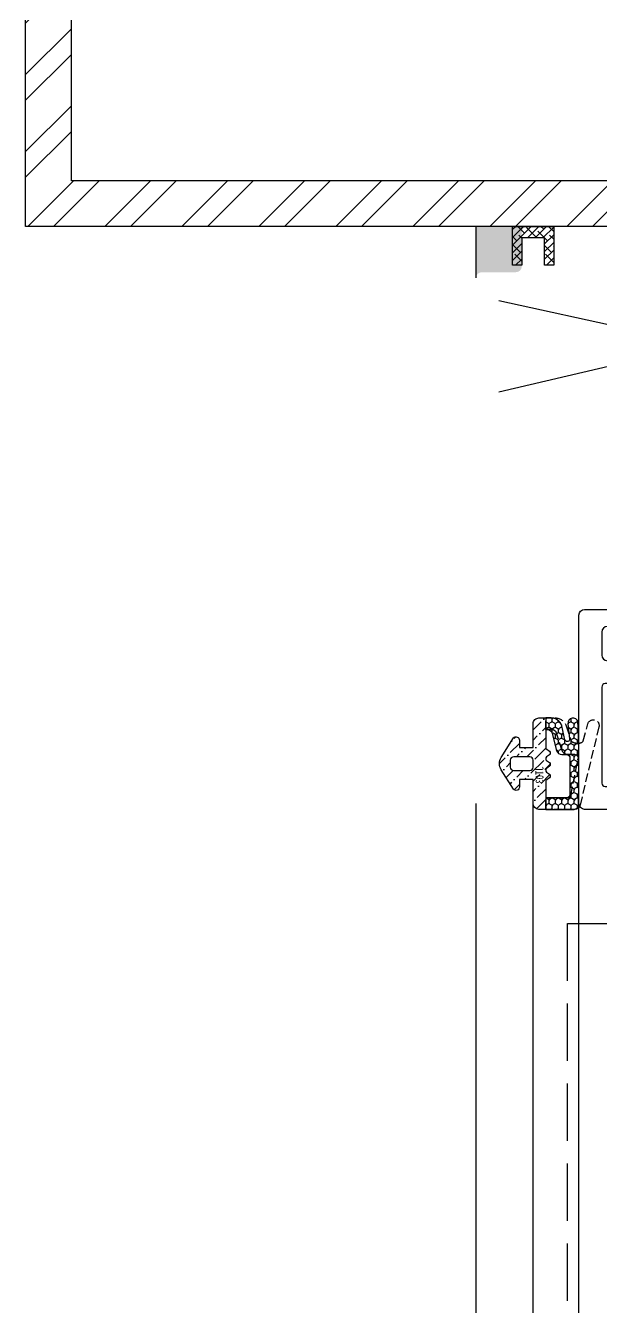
# Model space of a CAD drawing. Extents: x 220580 to 2027826, y -309201 to 71987.
# Drawn here: x 404713.8 to 404764.2, y -214513.5 to -214401.4 of the extents above; entities that cross this region are included whole.
import ezdxf
from ezdxf.enums import TextEntityAlignment as Align

# ---------------------------------------------------------------- set-up
doc = ezdxf.new("R2010")
doc.units = 0
doc.linetypes.add('ZN-DASH', pattern=[0.35, 0.25, -0.1])
for name, color, linetype in [('!ZN1-填充-8', 8, 'Continuous'), ('!ZN1-标注-173', 173, 'Continuous'), ('!ZN3-铝板幕墙-3', 3, 'Continuous'), ('!ZN4-辅助材料-1', 1, 'Continuous'), ('!ZN5-铝材投影-112', 112, 'Continuous'), ('!ZN5-铝材断面-6', 6, 'Continuous'), ('!ZN6-虚线-8', 8, 'ZN-DASH'), ('2钢材断面', 2, 'Continuous'), ('A_Hatch', 8, 'Continuous')]:
    doc.layers.add(name, color=color, linetype=linetype)
doc.layers.add('0CABR-填充', color=8, linetype='Continuous', lineweight=5)
doc.styles.add('黑体', font='simhei.ttf', dxfattribs={"height": 12})

# ---------------------------------------------------------------- blocks, each defined once
blk = doc.blocks.new('20250822090122')
at = {"layer": 'A_Hatch'}
h = blk.add_hatch(dxfattribs=at)
h.set_pattern_fill('ANSI32', color=256)
h.set_pattern_definition([(45, (-80, -40), (-3.367596045400933, 3.367596045400933), []), (45, (-77.75493500000448, -40), (-3.367596045400933, 3.367596045400933), [])])
h.paths.add_polyline_path([(0, 40), (-80, 40), (-80, -40), (0, -40)])
h.paths.add_polyline_path([(-4, 36), (-4, -36), (-76, -36), (-76, 36)], flags=16)
at = {"layer": '2钢材断面'}
for points in [[(-80, 40), (0, 40), (0, -40), (-80, -40)], [(-76, 36), (-4, 36), (-4, -36), (-76, -36)]]:
    blk.add_lwpolyline(points, close=True, dxfattribs=at)
blk = doc.blocks.new('JT03')
at = {"layer": '!ZN1-填充-8', "ltscale": 15}
h = blk.add_hatch(dxfattribs=at)
h.set_pattern_fill('ANSI36', color=256, scale=0.4, style=0)
h.set_pattern_definition([(45, (34118.90511561088, 42239.53565028665), (0.3367596045400935, 1.234785216647009), [1.5875, -0.3175, 0, -0.3175])])
edge = h.paths.add_edge_path(flags=16)
edge.add_line((0.2999951756937662, -2.999954370156047), (-0.300004824239295, -2.999954370156047))
edge.add_arc((-0.3000048242422053, -2.699954370156047), 0.2999999999999998, 179.9999999994442, 270.0000000005558, ccw=False)
edge.add_line((-0.6000048242422054, -2.699954370153137), (-0.6000048242422054, -1.299954370129853))
edge.add_arc((-0.300004824239295, -1.299954370129853), 0.3000000000029104, 90, 180, ccw=False)
edge.add_line((-0.300004824239295, -0.9999543701269431), (0.2999951756937662, -0.9999543701269431))
edge.add_arc((0.2999951756937662, -1.299954370129853), 0.3000000000029104, 0, 90, ccw=False)
edge.add_line((0.5999951756966766, -1.299954370129853), (0.5999951756966766, -2.699954370153137))
edge.add_arc((0.2999951756937662, -2.699954370153137), 0.3000000000029104, -90, 0, ccw=False)
edge = h.paths.add_edge_path()
edge.add_line((1.399995175699587, -2.999264446921643), (1.399995175699587, -1.799954370151681))
edge.add_line((1.399995175699587, -1.799954370151681), (2.04434166498686, -1.799954370129853))
edge.add_arc((2.044341664987047, -1.499954370126448), 0.3000000000034055, 269.9999999999642, 408.5979371994025)
edge.add_line((2.242743326256459, -1.274928192076914), (0.5323052098465269, -0.1996644949467736))
edge.add_arc((8.712875198464916e-05, -1.046271791250547), 0.9999999999993707, 57.84455550804667, 122.1554454890828)
edge.add_line((-0.5321309670762275, -0.1996645042090677), (-2.242569000045478, -1.274928192076914))
edge.add_arc((-2.044167338776066, -1.499954370126448), 0.3000000000034055, 131.4020628005975, 270.0000000000358)
edge.add_line((-2.044167338775878, -1.799954370129853), (-1.400004824245116, -1.799954370151681))
edge.add_line((-1.400004824245116, -1.799954370151681), (-1.400004824245116, -2.999451563887305))
edge.add_line((-1.400004824245116, -2.999451563887305), (-3.500004824260941, -2.999451563861385))
edge.add_arc((-3.500004824271855, -3.499451563863204), 0.500000000001819, 89.99999999874936, 180)
edge.add_line((-4.000004824273674, -3.499451563863204), (-4.000004824275493, -4.099444401094388))
edge.add_line((-4.000004824275493, -4.099444401094388), (-1.325334727973313, -4.099436824434179))
edge.add_line((-1.325334727973313, -4.099436824434179), (-1.085334727982627, -4.419436824441163))
edge.add_arc((-0.9253347279818627, -4.29943682442422), 0.2000000000107775, 216.8698976495959, 323.1301023530095)
edge.add_line((-0.7653347279756417, -4.419436824433888), (-0.5853347279826266, -4.179436824428649))
edge.add_arc((-0.4253347279791342, -4.29943682443718), 0.2000000000079126, 36.86989764719891, 143.1301023528011, ccw=False)
edge.add_line((-0.2653347279756417, -4.179436824428649), (-0.08533472798262665, -4.419436824441163))
edge.add_arc((0.07466527201813733, -4.29943682442422), 0.2000000000107775, 216.8698976495959, 323.1301023530095)
edge.add_line((0.2346652720243583, -4.419436824433888), (0.4146652720319253, -4.179436824435925))
edge.add_arc((0.5746652720299608, -4.299436824428994), 0.1999999999942702, 36.86989764719891, 143.1301023554066, ccw=False)
edge.add_line((0.7346652720225393, -4.179436824428649), (0.9146652720319253, -4.419436824426612))
edge.add_arc((1.07466527203087, -4.299436824431496), 0.1999999999962256, 216.869897644906, 323.1301023524884)
edge.add_line((1.234665272024358, -4.419436824433888), (1.474665272029597, -4.099436824434179))
edge.add_line((1.474665272029597, -4.099436824434179), (4.000017958420358, -4.099436366741884))
edge.add_line((4.000017958420358, -4.099436366741884), (4.000038966527427, -3.500201293729333))
edge.add_arc((3.500038966833257, -3.50018376462674), 0.5000000000014394, 359.9979913128051, 449.9635298762817)
edge.add_line((3.500357228680514, -3.000183865915915), (1.399995175699587, -2.999264446921643))
at = {"layer": '!ZN1-填充-8', "ltscale": 20}
h = blk.add_hatch(dxfattribs=at)
h.set_pattern_fill('HONEY', color=256, scale=0.2, style=0)
h.set_pattern_definition([(0, (0, 0), (0.4762500000000001, 0.274963), [0.3175, -0.635]), (120, (0, 0), (-0.4762499431007806, 0.2749630985523391), [0.3174999999999999, -0.6349999999999999]), (59.99999999999999, (0, 0), (5.689921946938626e-08, 0.5499260985523389), [-0.635, 0.3175])])
edge = h.paths.add_edge_path()
edge.add_arc((-0.5963505353627268, 44.97626796424624), 51.98203045442362, 266.615067057962, 270.6573202624171, ccw=False)
edge.add_arc((-3.54432294529569, -6.485604109923442), 0.4462571278293612, 83.50559456254439, 254.2346151704494, ccw=False)
edge.add_line((-3.493848498522766, -6.042210656699922), (-2.174927118764799, -6.178575695668769))
edge.add_arc((-2.130285758898594, -5.977485442805289), 0.2059857781678201, 257.4835097219211, 437.4835097219211)
edge.add_line((-2.08564439903239, -5.776395189941809), (-3.31734290534132, -5.502962263761219))
edge.add_arc((-3.000004824272181, -4.554649792946507), 0.9999999999996739, 180.0000000000398, 251.4979805381106, ccw=False)
edge.add_line((-4.000004824271855, -4.554649792947203), (-4.000004824273674, -4.099444401093933))
edge.add_line((-4.000004824273674, -4.099444401093933), (-3.000004824275493, -4.0994405116694))
edge.add_line((-3.000004824275493, -4.0994405116694), (-3.000004824274129, -4.192701531246712))
edge.add_arc((-2.500004824274428, -4.192701531244685), 0.4999999999997002, 180.0000000002323, 251.7991104477941)
edge.add_line((-2.656179657961729, -4.667685132353654), (-1.132274853538092, -5.042175939679964))
edge.add_arc((-1.288449687225301, -5.517159540788867), 0.4999999999996079, -3.5925040720030665e-11, 71.79911044780181, ccw=False)
edge.add_line((-0.7884496872256932, -5.51715954078918), (-0.7884496872256932, -5.920797158658843))
edge.add_arc((-0.4879443157585776, -5.920885388721941), 0.3005053844195361, 179.9831776381508, 270.3594660694304)
edge.add_line((-0.4860589974741742, -6.221384859004502), (2.781375974409002, -6.201937363889556))
edge.add_arc((2.699924770739973, -5.913206171565373), 0.3000000000001297, 285.7537839569326, 359.9972102712353)
edge.add_line((2.999924770384496, -5.913220778551022), (3.000017959605884, -4.099387676790684))
edge.add_line((3.000017959605884, -4.099387676790684), (4.000017958420358, -4.099436366741884))
edge.add_line((4.000017958420358, -4.099436366741884), (3.999895286850915, -6.51878143435988))
edge.add_arc((3.605436260523599, -6.563283013601247), 0.3969613507711676, -85.63524248337609, 6.436706839375574, ccw=False)
edge.add_arc((0.5239799397639211, 101.7419749174712), 108.745596035836, 269.7234774292143, 271.639696238487, ccw=False)
at = {"layer": '!ZN4-辅助材料-1'}
blk.add_lwpolyline([(1.399995175699587, -2.999264446921643), (1.399995175699587, -1.799954370151681), (2.04434166498686, -1.799954370129853, 0.6911292322205898), (2.242743326256459, -1.274928192076914), (0.5323052098465269, -0.1996644949467736, 0.2882140078519263), (-0.5321309670762275, -0.1996645042090677), (-2.242569000045478, -1.274928192076914, 0.6911292322205898), (-2.044167338775878, -1.799954370129853), (-1.400004824245116, -1.799954370151681), (-1.400004824245116, -2.999451563887305), (-3.500004824260941, -2.999451563861385, 0.4142135623794883), (-4.000004824273674, -3.499451563863204), (-4.000004824275493, -4.099444401094388), (-1.325334727973313, -4.099436824434179), (-1.085334727982627, -4.419436824441163, 0.4999999999732836), (-0.7653347279756417, -4.419436824433888), (-0.5853347279826266, -4.179436824428649, -0.4999999999852208), (-0.2653347279756417, -4.179436824428649), (-0.08533472798262665, -4.419436824441163, 0.4999999999732836), (0.2346652720243583, -4.419436824433888), (0.4146652720319253, -4.179436824435925, -0.4999999999994316), (0.7346652720225393, -4.179436824428649), (0.9146652720319253, -4.419436824426612, 0.499999999996021), (1.234665272024358, -4.419436824433888), (1.474665272029597, -4.099436824434179), (4.000017958420358, -4.099436366741884), (4.000038966527427, -3.500201293729333, 0.4140374081675587), (3.500357228680514, -3.000183865915915)], format="xyb", close=True, dxfattribs=at)
at = {"layer": '!ZN4-辅助材料-1', "color": 1}
blk.add_lwpolyline([(0.2999951756937662, -2.999954370156047), (-0.300004824239295, -2.999954370156047, -0.4142135623787779), (-0.6000048242422054, -2.699954370153137), (-0.6000048242422054, -1.299954370129853, -0.414213562373095), (-0.300004824239295, -0.9999543701269431), (0.2999951756937662, -0.9999543701269431, -0.414213562373095), (0.5999951756966766, -1.299954370129853), (0.5999951756966766, -2.699954370153137, -0.414213562373095)], format="xyb", close=True, dxfattribs=at)
at = {"layer": '!ZN4-辅助材料-1'}
blk.add_lwpolyline([(-4.824270035896916e-06, -7.002341693549397, -0.01763948608011617), (-3.665570504726929, -6.915074077989289, -0.9222001808408384), (-3.493848498522766, -6.042210656699922), (-2.174927118764799, -6.178575695668769, 0.9999999999999999), (-2.08564439903239, -5.776395189941809), (-3.31734290534132, -5.502962263761219, -0.3224996872189054), (-4.000004824271855, -4.554649792947203), (-4.000004824273674, -4.099444401093933), (-3.000004824275493, -4.0994405116694), (-3.000004824274129, -4.192701531246712, 0.3239508864512514), (-2.656179657961729, -4.667685132353654), (-1.132274853538092, -5.042175939679964, -0.3239508864525815), (-0.7884496872256932, -5.51715954078918), (-0.7884496872256932, -5.920797158658843, 0.4161384412140452), (-0.4860589974741742, -6.221384859004502), (2.781375974409002, -6.201937363889556, 0.3357767992092071), (2.999924770384496, -5.913220778551022), (3.000017959605884, -4.099387676790684), (4.000017958420358, -4.099436366741884), (3.999895286850915, -6.51878143435988, -0.4248453687652656), (3.635647293558577, -6.959093078517526, -0.00836127669270023), (-0.0008492064064284932, -7.002354643000899)], format="xyb", dxfattribs=at)
at = {"layer": '!ZN6-虚线-8', "color": 8, "linetype": 'ZN-DASH', "ltscale": 3}
blk.add_lwpolyline([(-4.000004824273674, -4.099444401093933), (-4.000004824271855, -4.928079976642039, 0.3224996872189054), (-3.31734290534132, -5.87639244745651), (-2.132274853538092, -6.266043385860485, -0.3239508864522677), (-1.788449687225693, -6.7410269869697), (-1.788449687225693, -7.082006550920141, -0.3357903441525757), (-2.006998483556799, -7.370737743244263), (-3.477576157872591, -7.785588389264831, 0.9999999999999999), (-3.206072145642338, -8.748025697011599), (3.635647293558577, -7.100073925711513, 0.3357767992093377), (3.999895286850915, -6.618879616813956), (4.000017958420358, -4.099436366741884), (3.000017959605884, -4.099387676790684), (2.999924770384496, -6.013318961005098, -0.335776799209296), (2.781375974409002, -6.302035546343177), (-0.4069984835564355, -6.919376998942425, -0.497240947095468), (-0.7884496872256932, -6.630645806618304), (-0.7884496872256932, -6.01715954078918, 0.3239508864523259), (-1.132274853538092, -5.542175939679964), (-2.656179657961729, -5.041115316048945, -0.3239508864514145), (-3.000004824274129, -4.566131714941548), (-3.000004824275493, -4.0994405116694)], format="xyb", close=True, dxfattribs=at)
at = {"layer": 'Defpoints', "ltscale": 15, "style": '黑体', "width": 0.8}
blk.add_text('JT03', height=0.7000000000000001, dxfattribs=at).set_placement((0.9937921799121787, -3.903452419290261), align=Align.CENTER)
blk = doc.blocks.new('20200306093546', base_point=(29869.44451845904, 42689.60230079947))
at = {"layer": '!ZN1-填充-8'}
h = blk.add_hatch(dxfattribs=at)
h.set_pattern_fill('ANSI36', color=256, angle=-270, style=0)
h.set_pattern_definition([(135, (29867.4444736498, 42689.10230079959), (-3.086963041617522, 0.8418990113502317), [3.96875, -0.79375, 0, -0.79375])])
edge = h.paths.add_edge_path()
edge.add_line((29867.4444736498, 42689.10230079959), (29867.44447369179, 42693.60231268449))
edge.add_arc((29867.9444736498, 42689.10230079959), 0.5, 90, 179.9999995806171, ccw=False)
edge.add_line((29867.9444736498, 42689.60230079959), (29870.9444736498, 42689.60230079959))
edge.add_arc((29870.9444736498, 42690.10230079959), 0.5, 270, 360)
edge.add_line((29871.4444736498, 42690.10230079959), (29871.4444736498, 42693.10230079959))
edge.add_arc((29871.94448594884, 42693.10228850055), 0.500012299189907, 89.99859066865429, 179.9985906686543, ccw=False)
edge.add_arc((29868.26590862396, -498209.810069502), 540903.4123828103, 89.99961034399236, 90.00008701138444)
at = {"layer": '!ZN4-辅助材料-1', "ltscale": 15}
blk.add_arc((29868.26595343297, -498209.8100695022), 540903.4123828103, 89.99961034399234, 90.00008701138442, dxfattribs=at)
blk = doc.blocks.new('防脱落块')
at = {"layer": '!ZN4-辅助材料-1', "linetype": 'ZN-DASH', "ltscale": 20}
blk.add_lwpolyline([(-10, 0), (10, 0), (10, -40), (-10, -40)], close=True, dxfattribs=at)
blk = doc.blocks.new('20240205163139', base_point=(78649.02720124387, -7588.312810675225))
at = {"layer": '0CABR-填充'}
h = blk.add_hatch(dxfattribs=at)
h.set_pattern_fill('ANSI38', color=256, scale=0.3, angle=360)
h.set_pattern_definition([(45, (0, 0), (-0.3367596045400931, 0.3367596045400933), []), (134.9999999999999, (0, 0), (-1.01027881362028, 0.3367596045400935), [1.190625, -0.714375])])
h.paths.add_polyline_path([(78647.22720124378, -7590.004738293975), (78648.02720124376, -7590.004738293975), (78648.02720124359, -7587.620883056504), (78650.02720124368, -7587.620883056504), (78650.02720124369, -7590.004738293974), (78650.82720124384, -7590.004738293975), (78650.82720124384, -7586.620883056358), (78647.22720124378, -7586.620883056387)])
at = {"layer": '!ZN4-辅助材料-1'}
blk.add_lwpolyline([(78650.82720124372, -7590.00473829409), (78650.02720124368, -7590.004738293857), (78650.02720124368, -7587.620883056387), (78648.02720124382, -7587.62088305662), (78648.02720124359, -7590.004738293857), (78647.22720124378, -7590.004738293857), (78647.22720124378, -7586.62088305662), (78650.82720124396, -7586.620883056387), (78650.82720124372, -7590.00473829409)], dxfattribs=at)
blk = doc.blocks.new('20250828095149', base_point=(-112732.7450166754, -32047.51196832285))
at = {"layer": '!ZN1-填充-8', "ltscale": 15}
for p, q in [((-112761.8450433724, -31998.51196684768), (-112710.8450406641, -32007.51196684768)), ((-112761.8450433724, -32007.51196684768), (-112710.8450406641, -31998.51196684768)), ((-112715.8450406649, -32007.51196684768), (-112740.8450433724, -32007.51196684768))]:
    blk.add_line(p, q, dxfattribs=at)
at = {"layer": '!ZN5-铝材断面-6'}
for points in [[(-112730.4308352485, -32014.01196684769), (-112716.8450685421, -32014.01196684769, -0.4142135623769576), (-112716.3450685421, -32014.5119668477), (-112716.3450685424, -32038.01199272434, 0.4142135623814862), (-112715.8450685424, -32038.51199272434), (-112714.8450406647, -32038.51199272434, 0.4142135623519174), (-112714.3450406647, -32038.01199272436), (-112714.3450406646, -32023.51194120114, -0.4142135623814862), (-112713.8450406646, -32023.01194120114), (-112710.8450406647, -32023.01194120114, -0.4142135623814862), (-112710.3450406647, -32023.51194120114), (-112710.3450406647, -32061.01196705156, 0.4142135623814862), (-112709.8450406647, -32061.51196705156), (-112708.8450406647, -32061.51196705156, 0.4142135623814862), (-112708.3450406647, -32061.01196705156), (-112708.3450406647, -31998.51196684768, -0.414213562370964), (-112707.3450406647, -31997.51196684768), (-112705.845041355, -31997.51196684768, 0.4142135623814862), (-112705.345041355, -31997.01196684768, 0.4142135623814862), (-112705.845041355, -31996.51196684768), (-112763.8450433724, -31996.51196684768, 0.4142135623814862), (-112764.3450433724, -31997.01196684768), (-112764.3450433724, -32013.51196684768, 0.4142135623814862), (-112763.8450433724, -32014.01196684768), (-112760.3450433724, -32014.01196684768, 0.4142135623814862), (-112759.8450433724, -32013.51196684768), (-112759.8450433724, -32013.01196684768, 0.4142135623814862), (-112760.3450433724, -32012.51196684768), (-112761.8450433724, -32012.51196684768, -0.4142135623814862), (-112762.3450433724, -32012.01196684768), (-112762.3450433724, -32010.01196684768, -0.4142135623814862), (-112761.8450433724, -32009.51196684768), (-112742.8450433724, -32009.51196684768, -0.4142135623814862), (-112742.3450433724, -32010.01196684768), (-112742.3450433724, -32012.01196684768, -0.4142135623814862), (-112742.8450433724, -32012.51196684768), (-112744.3450433724, -32012.51196684768, 0.4142135623814862), (-112744.8450433724, -32013.01196684768), (-112744.8450433724, -32013.51196684768, 0.4142135623814862), (-112744.3450433724, -32014.01196684768), (-112732.2592623714, -32014.01196684769, 0.1989123673731792), (-112731.9057089808, -32013.86552023829), (-112731.6986022005, -32013.65841345803, -0.4142135623791227), (-112730.9914954193, -32013.65841345803), (-112730.7843886391, -32013.86552023829, 0.1989123673731791)], [(-112735.5950406649, -32012.01196684768), (-112739.8450433724, -32012.01196684768, -0.4142135623733614), (-112740.3450433724, -32011.51196684768), (-112740.3450433724, -32008.01196684768, 0.4142135623733614), (-112740.8450433724, -32007.51196684768), (-112762.0450433724, -32007.51196684768, -0.4142135623735391), (-112762.3450433724, -32007.21196684768), (-112762.3450433724, -31998.81196684769, -0.4142135623735391), (-112762.0450433724, -31998.51196684768), (-112710.6450406641, -31998.51196684768, -0.4142135623735391), (-112710.3450406641, -31998.81196684768), (-112710.3450406641, -32007.21196684767, -0.414213562373539), (-112710.6450406641, -32007.51196684768), (-112715.8450406649, -32007.51196684768, 0.4142135623733614), (-112716.3450406649, -32008.01196684768), (-112716.3450406649, -32011.51196684769, -0.4142135623733614), (-112716.8450406649, -32012.01196684769), (-112727.0950406649, -32012.01196684769, -0.4142135623733614), (-112727.5950406649, -32011.51196684769), (-112727.5950406649, -32008.01196684768, 0.4142135623733614), (-112728.0950406649, -32007.51196684768), (-112729.0950406649, -32007.51196684768, 0.4142135623733614), (-112729.5950406649, -32008.01196684768), (-112729.5950406649, -32011.51196684769, -0.4142135623733614), (-112730.0950406649, -32012.01196684769), (-112732.5950406649, -32012.01196684768, -0.4142135623733614), (-112733.0950406649, -32011.51196684768), (-112733.0950406649, -32008.01196684768, 0.4142135623733614), (-112733.5950406649, -32007.51196684768), (-112734.5950406649, -32007.51196684768, 0.4142135623733614), (-112735.0950406649, -32008.01196684768), (-112735.0950406649, -32011.51196684768, -0.4142135623733614)], [(-112710.3450406641, -32010.01196684769), (-112710.3450406641, -32020.51194120098, -0.4142135623729509), (-112710.8450406641, -32021.01194120098), (-112713.8450406649, -32021.01194120098, -0.414213562373671), (-112714.3450406649, -32020.51194120098), (-112714.3450406649, -32010.01196684769, -0.414213562373095), (-112713.8450406649, -32009.51196684769), (-112710.8450406641, -32009.51196684769, -0.4142135623726824)]]:
    blk.add_lwpolyline(points, format="xyb", close=True, dxfattribs=at)
blk = doc.blocks.new('20250828100248')
at = {"layer": '!ZN1-填充-8'}
h = blk.add_hatch(dxfattribs=at)
h.set_pattern_fill('ANSI37', color=8, angle=-2.544443745170813e-14)
h.set_pattern_definition([(44.99999999999999, (76333.11285659671, -6600.165915530622), (-1.122532015133644, 1.122532015133645), []), (135, (76333.11285659671, -6600.165915530622), (-1.122532015133645, -1.122532015133644), [])])
h.paths.add_polyline_path([(73.56514684423746, 85.25999872894317, -0.393050600715335), (74.0638227770396, 84.79636236529768, 0.9297347899465687), (75.26064501574729, 84.79636236529768, -0.4719103256675048), (75.89060990828148, 85.24245412486925, -0.47709108827861), (76.85723389638588, 84.45999872888933), (76.85723389640043, 79.19999872893823, -0.4142135623762473), (76.05723389639752, 78.39999872894259, -0.5843900103725459), (75.25917855589068, 78.74952498663333, 1.051798918542434), (74.06223389643128, 78.80999872896791), (74.06223389637307, 76.99999872894114), (68.38223389640916, 76.99999872895569, 0.4142135623737848), (68.88223389639461, 77.49999872894841), (68.88223389639461, 78.80999872893881, 0.9598614526833248), (67.6842455330916, 78.85908963801194, -0.3904212358222462), (67.18592189700576, 78.39999872894259, -0.5560169854158727), (66.08723389639636, 79.1999987289455), (66.08723389639636, 84.45999872887478, -0.4770910882800714), (67.05385788452986, 85.24245412486198, -0.4719103256772798), (67.68382277703495, 84.79636236531223, 0.9297347899611976), (68.88064501574263, 84.79636236530496, -0.3930506007188716), (69.37932094854477, 85.25999872894317)])
at = {"layer": '!ZN1-填充-8', "color": 8}
for p, q in [((79.64448308253486, 79.00000000203727), (78.44448308253777, 85.49999872859917)), ((79.64448308253486, 85.49999872859917), (78.44448308253777, 79.00000000203727))]:
    blk.add_line(p, q, dxfattribs=at)
at = {"layer": '!ZN1-填充-8', "ltscale": 15}
blk.add_line((35.75004801411706, 36.49999999998545), (-0.4999789630528539, 44.49999999998545), dxfattribs=at)
blk.add_lwpolyline([(35.75004801411706, 38.50000411480141), (35.7500480141025, 44.99999999998545), (-0.4999789630528539, 36.50000000033469)], dxfattribs=at)
at = {"layer": '!ZN4-辅助材料-1', "ltscale": 15}
for p, q in [((79.64448308253486, 84.49999872859917), (79.64448308253486, 80.00000000204454)), ((74.56223389638762, 76.99999872894114), (68.38223389639461, 76.99999872895569))]:
    blk.add_line(p, q, dxfattribs=at)
blk = doc.blocks.new('20250828100304')
at = {"layer": '!ZN5-铝材投影-112'}
for p, q in [((-5.000246018185862, -407.5000111182162), (-5.000000000130967, -50.50000000034925)), ((-0.0002460183313814923, -407.5000111182162), (-1.309672370553017e-10, -50.50000000034925)), ((3.999735849545687, -407.5000111182162), (3.999981867469614, -50.5000014755351))]:
    blk.add_line(p, q, dxfattribs=at)
at = {"layer": '!ZN1-标注-173', "ltscale": 15, "xscale": -1, "rotation": 90}
for p in [(-0.9999999999708962, -1.99999916064553), (-1.000000000203727, -2.000000000349246)]:
    blk.add_blockref('20200306093546', p, dxfattribs=at)
at = {"layer": '!ZN5-铝材断面-6', "ltscale": 50}
for name, p in [('20250828100248', (-2.500000000363798, -51.00000000033469)), ('20240205163139', (0, -1.691927618725458))]:
    blk.add_blockref(name, p, dxfattribs=at)
at = {"layer": '!ZN5-铝材断面-6', "ltscale": 50, "xscale": -1, "rotation": 180}
blk.add_blockref('20250828095149', (35.60000856439001, -3.637978807091713e-10), dxfattribs=at)
at = {"xscale": -1, "rotation": 90}
blk.add_blockref('JT03', (-2.999954370592604, -47.00000674356124), dxfattribs=at)
blk.add_blockref('防脱落块', (12.99980457501078, -60.99949250207283))
blk = doc.blocks.new('20250828132035')
at = {"layer": '!ZN5-铝材断面-6', "ltscale": 50}
blk.add_blockref('20250828100304', (509.9999738391489, 9610.000001888868), dxfattribs=at)
at = {"layer": '!ZN5-铝材断面-6', "ltscale": 100}
blk.add_blockref('20250822090122', (545.5999824035098, 9650.000001888868), dxfattribs=at)
blk = doc.blocks.new('A$Cd368c47f')
at = {"ltscale": 30}
blk.add_blockref('20250828132035', (200.0000167153194, 1.213338691741228e-07), dxfattribs=at)

msp = doc.modelspace()

# ---------------------------------------------------------------- block references
at = {"layer": '!ZN3-铝板幕墙-3', "ltscale": 2000}
msp.add_blockref('A$Cd368c47f', (404048.1902592778, -224028.9690525695), dxfattribs=at)

doc.saveas('drawing.dxf')
